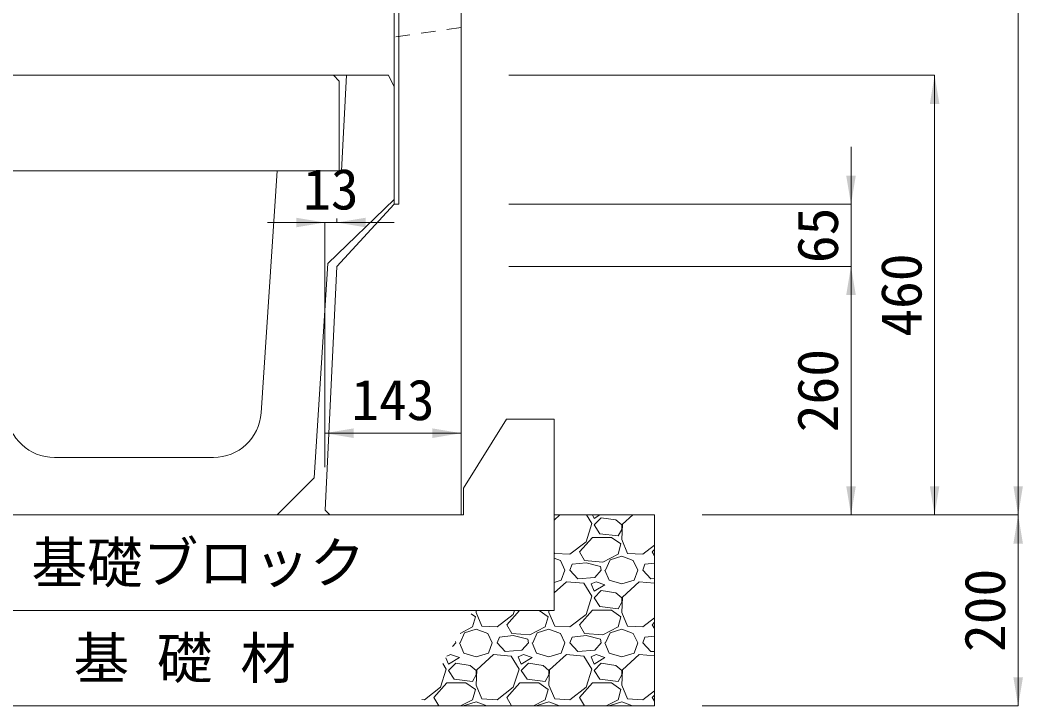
# Model space of a CAD drawing. Units: millimetres at full size, sheet at 1:20. Extents: x 201886 to 211886, y 860265 to 873235.
# Drawn here: x 204667 to 205717, y 868544 to 869262 of the extents above; entities that cross this region are included whole.
import ezdxf
from ezdxf.enums import TextEntityAlignment as Align

# ---------------------------------------------------------------- set-up
doc = ezdxf.new("R2010")
doc.units = ezdxf.units.MM
doc.header["$LTSCALE"] = 20
doc.linetypes.add('USER1', pattern=[1.35, 0.75, -0.6])
for name, color, linetype, lineweight in [('0_2', 7, 'Continuous', 20), ('UKパネル', 2, 'Continuous', 20), ('ハッチング', 7, 'Continuous', 5), ('基礎ブロック', 2, 'Continuous', 20), ('寸法線', 7, 'Continuous', 13), ('本体', 2, 'Continuous', 13)]:
    doc.layers.add(name, color=color, linetype=linetype, lineweight=lineweight)
doc.layers.add('文字', color=7, linetype='Continuous')
doc.styles.add('ＭＳ ゴシック', font='')
doc.styles.get('ＭＳ ゴシック').set_extended_font_data('MS Gothic')

# ---------------------------------------------------------------- blocks, each defined once
blk = doc.blocks.new('filled_arrow')
at = {"color": 0, "linetype": 'Continuous', "lineweight": -2}
blk.add_solid([(7.5, 1.25), (0, 0), (7.5, -1.25)], dxfattribs=at)

msp = doc.modelspace()

# ---------------------------------------------------------------- linework, layer by layer
at = {"layer": '0_2', "lineweight": 13}
msp.add_line((205331.32, 868743.85), (205226.32, 868743.85), dxfattribs=at)
at = {"layer": '0_2'}
for p, q in [((205331.32, 868543.85), (205331.32, 868743.85)), ((204396.32, 868543.85), (205331.32, 868543.85))]:
    msp.add_line(p, q, dxfattribs=at)
at = {"layer": 'UKパネル', "color": 4, "lineweight": 5}
for p, q in [((205063.85, 869903.85), (205063.85, 869068.84)), ((205063.85, 869068.84), (205058.85, 869068.84))]:
    msp.add_line(p, q, dxfattribs=at)
at = {"layer": 'UKパネル'}
for p, q in [((205128.85, 869903.85), (205128.85, 868743.85)), ((205058.85, 869898.85), (205058.85, 869068.84)), ((204998.85, 869003.85), (205058.85, 869068.84)), ((204986.57, 868748.84), (204998.85, 869003.85)), ((204991.33, 868743.85), (204986.57, 868748.84)), ((204991.33, 868743.85), (205128.85, 868743.85))]:
    msp.add_line(p, q, dxfattribs=at)
at = {"layer": 'UKパネル', "linetype": 'USER1', "lineweight": 9}
msp.add_line((205128.85, 869253.85), (205058.85, 869243.85), dxfattribs=at)
at = {"layer": 'ハッチング'}
for p, q in [((205232.35, 868743.84), (205226.43, 868738.43)), ((205259.68, 868715.72), (205265.77, 868734.77)), ((205265.77, 868734.77), (205260.23, 868743.84)), ((205266.56, 868743.84), (205268.06, 868740.1)), ((205268.06, 868740.1), (205274.3, 868743.84)), ((205275.68, 868740.86), (205268.06, 868733.24)), ((205290.92, 868738.58), (205275.68, 868740.86)), ((205297.01, 868733.24), (205290.92, 868738.58)), ((205297.78, 868734), (205297.01, 868718)), ((205308.56, 868743.85), (205297.78, 868734)), ((205268.06, 868733.24), (205274.15, 868724.1)), ((205274.15, 868724.1), (205293.2, 868721.81)), ((205293.2, 868721.81), (205297.01, 868728.67)), ((205297.01, 868728.67), (205297.01, 868733.24)), ((205242.91, 868702.76), (205259.68, 868715.72)), ((205252.82, 868705.05), (205266.53, 868720.29)), ((205266.53, 868720.29), (205286.35, 868720.29)), ((205286.35, 868720.29), (205296.25, 868713.43)), ((205296.25, 868713.43), (205293.2, 868702.76)), ((205297.01, 868718), (205303.11, 868703.52)), ((205226.34, 868704.87), (205226.91, 868703.52)), ((205226.91, 868703.52), (205242.91, 868702.76)), ((205258.15, 868695.9), (205252.82, 868705.05)), ((205293.2, 868702.76), (205277.2, 868694.38)), ((205303.11, 868703.52), (205319.11, 868702.76)), ((205319.11, 868702.76), (205331.32, 868712.2)), ((205329.02, 868705.05), (205331.32, 868707.61)), ((205331.32, 868701.09), (205329.02, 868705.05)), ((205226.33, 868698.41), (205233.01, 868695.9)), ((205233.01, 868695.9), (205237.58, 868686)), ((205242.91, 868686), (205245.2, 868692.09)), ((205259.68, 868693.62), (205245.2, 868692.09)), ((205277.2, 868694.38), (205258.15, 868695.9)), ((205274.92, 868689.81), (205259.68, 868693.62)), ((205280.25, 868686), (205284.82, 868696.67)), ((205284.82, 868696.67), (205297.01, 868700.48)), ((205297.01, 868700.48), (205309.21, 868695.9)), ((205309.21, 868695.9), (205313.78, 868686)), ((205319.11, 868686), (205321.4, 868692.09)), ((205331.32, 868693.14), (205321.4, 868692.09)), ((205233.77, 868675.33), (205237.58, 868686)), ((205251.29, 868676.85), (205242.91, 868686)), ((205275.68, 868686), (205268.82, 868678.38)), ((205275.68, 868686), (205274.92, 868689.81)), ((205279.49, 868686), (205284.06, 868675.33)), ((205309.97, 868675.33), (205313.78, 868686)), ((205327.49, 868676.85), (205319.11, 868686)), ((205239.1, 868673.81), (205226.24, 868662.06)), ((205226.27, 868673.12), (205233.77, 868675.33)), ((205257.39, 868672.28), (205239.1, 868673.81)), ((205268.82, 868678.38), (205251.29, 868676.85)), ((205265.77, 868658.57), (205257.39, 868672.28)), ((205270.34, 868673.81), (205265.01, 868671.52)), ((205265.01, 868671.52), (205268.06, 868663.9)), ((205279.49, 868670.76), (205270.34, 868673.81)), ((205284.06, 868675.33), (205297.01, 868671.52)), ((205297.01, 868671.52), (205309.97, 868675.33)), ((205315.3, 868673.81), (205297.78, 868657.8)), ((205331.32, 868672.47), (205315.3, 868673.81)), ((205331.32, 868677.19), (205327.49, 868676.85)), ((205268.06, 868663.9), (205279.49, 868670.76)), ((205275.68, 868664.66), (205268.06, 868657.04)), ((205290.92, 868662.38), (205275.68, 868664.66)), ((205297.01, 868657.04), (205290.92, 868662.38)), ((205259.68, 868639.52), (205265.77, 868658.57)), ((205268.06, 868657.04), (205274.15, 868647.9)), ((205293.2, 868645.61), (205297.01, 868652.47)), ((205297.78, 868657.8), (205297.01, 868641.8)), ((205297.01, 868652.47), (205297.01, 868657.04)), ((205139.62, 868640.16), (205143.85, 868637.23)), ((205144.71, 868643.85), (205144.61, 868641.8)), ((205144.61, 868641.8), (205150.71, 868627.32)), ((205166.71, 868626.56), (205183.48, 868639.52)), ((205176.62, 868628.85), (205190.11, 868643.84)), ((205183.48, 868639.52), (205184.86, 868643.84)), ((205210.5, 868643.84), (205220.05, 868637.23)), ((205220.91, 868643.84), (205220.81, 868641.8)), ((205220.81, 868641.8), (205226.91, 868627.32)), ((205242.91, 868626.56), (205259.68, 868639.52)), ((205252.82, 868628.85), (205266.53, 868644.09)), ((205266.53, 868644.09), (205286.35, 868644.09)), ((205274.15, 868647.9), (205293.2, 868645.61)), ((205286.35, 868644.09), (205296.25, 868637.23)), ((205297.01, 868641.8), (205303.11, 868627.32)), ((205143.85, 868637.23), (205140.8, 868626.56)), ((205181.95, 868619.7), (205176.62, 868628.85)), ((205220.05, 868637.23), (205217, 868626.56)), ((205258.15, 868619.7), (205252.82, 868628.85)), ((205296.25, 868637.23), (205293.2, 868626.56)), ((205319.11, 868626.56), (205331.32, 868636)), ((205329.02, 868628.85), (205331.32, 868631.41)), ((205331.32, 868624.89), (205329.02, 868628.85)), ((205140.8, 868626.56), (205127.85, 868619.78)), ((205127.85, 868609.8), (205132.42, 868620.47)), ((205132.42, 868620.47), (205144.61, 868624.28)), ((205144.61, 868624.28), (205156.81, 868619.7)), ((205150.71, 868627.32), (205166.71, 868626.56)), ((205156.81, 868619.7), (205161.38, 868609.8)), ((205201, 868618.18), (205181.95, 868619.7)), ((205217, 868626.56), (205201, 868618.18)), ((205204.05, 868609.8), (205208.62, 868620.47)), ((205208.62, 868620.47), (205220.81, 868624.28)), ((205220.81, 868624.28), (205233.01, 868619.7)), ((205226.91, 868627.32), (205242.91, 868626.56)), ((205233.01, 868619.7), (205237.58, 868609.8)), ((205277.2, 868618.18), (205258.15, 868619.7)), ((205293.2, 868626.56), (205277.2, 868618.18)), ((205280.25, 868609.8), (205284.82, 868620.47)), ((205284.82, 868620.47), (205297.01, 868624.28)), ((205297.01, 868624.28), (205309.21, 868619.7)), ((205303.11, 868627.32), (205319.11, 868626.56)), ((205309.21, 868619.7), (205313.78, 868609.8)), ((205123.28, 868609.8), (205119.96, 868606.11)), ((205123.28, 868609.8), (205122.97, 868611.33)), ((205127.09, 868609.8), (205131.66, 868599.13)), ((205157.57, 868599.13), (205161.38, 868609.8)), ((205166.71, 868609.8), (205169, 868615.89)), ((205175.09, 868600.65), (205166.71, 868609.8)), ((205183.48, 868617.42), (205169, 868615.89)), ((205198.72, 868613.61), (205183.48, 868617.42)), ((205199.48, 868609.8), (205192.62, 868602.18)), ((205199.48, 868609.8), (205198.72, 868613.61)), ((205203.29, 868609.8), (205207.86, 868599.13)), ((205233.77, 868599.13), (205237.58, 868609.8)), ((205242.91, 868609.8), (205245.2, 868615.89)), ((205251.29, 868600.65), (205242.91, 868609.8)), ((205259.68, 868617.42), (205245.2, 868615.89)), ((205274.92, 868613.61), (205259.68, 868617.42)), ((205275.68, 868609.8), (205268.82, 868602.18)), ((205275.68, 868609.8), (205274.92, 868613.61)), ((205279.49, 868609.8), (205284.06, 868599.13)), ((205309.97, 868599.13), (205313.78, 868609.8)), ((205319.11, 868609.8), (205321.4, 868615.89)), ((205327.49, 868600.65), (205319.11, 868609.8)), ((205331.32, 868616.94), (205321.4, 868615.89)), ((205117.94, 868597.61), (205114.1, 868595.96)), ((205127.09, 868594.56), (205117.94, 868597.61)), ((205131.66, 868599.13), (205144.61, 868595.32)), ((205144.61, 868595.32), (205157.57, 868599.13)), ((205162.9, 868597.61), (205145.38, 868581.6)), ((205181.19, 868596.08), (205162.9, 868597.61)), ((205192.62, 868602.18), (205175.09, 868600.65)), ((205194.14, 868597.61), (205188.81, 868595.32)), ((205203.29, 868594.56), (205194.14, 868597.61)), ((205207.86, 868599.13), (205220.81, 868595.32)), ((205220.81, 868595.32), (205233.77, 868599.13)), ((205239.1, 868597.61), (205221.58, 868581.6)), ((205257.39, 868596.08), (205239.1, 868597.61)), ((205268.82, 868602.18), (205251.29, 868600.65)), ((205270.34, 868597.61), (205265.01, 868595.32)), ((205279.49, 868594.56), (205270.34, 868597.61)), ((205284.06, 868599.13), (205297.01, 868595.32)), ((205297.01, 868595.32), (205309.97, 868599.13)), ((205315.3, 868597.61), (205297.78, 868581.6)), ((205331.32, 868596.27), (205315.3, 868597.61)), ((205331.32, 868600.99), (205327.49, 868600.65)), ((205113.37, 868582.37), (205109.71, 868588.36)), ((205113.07, 868594.18), (205115.66, 868587.7)), ((205115.66, 868587.7), (205127.09, 868594.56)), ((205123.28, 868588.46), (205115.66, 868580.84)), ((205138.52, 868586.18), (205123.28, 868588.46)), ((205189.57, 868582.37), (205181.19, 868596.08)), ((205188.81, 868595.32), (205191.86, 868587.7)), ((205191.86, 868587.7), (205203.29, 868594.56)), ((205199.48, 868588.46), (205191.86, 868580.84)), ((205214.72, 868586.18), (205199.48, 868588.46)), ((205265.77, 868582.37), (205257.39, 868596.08)), ((205265.01, 868595.32), (205268.06, 868587.7)), ((205268.06, 868587.7), (205279.49, 868594.56)), ((205275.68, 868588.46), (205268.06, 868580.84)), ((205290.92, 868586.18), (205275.68, 868588.46)), ((205107.28, 868563.32), (205113.37, 868582.37)), ((205115.66, 868580.84), (205121.75, 868571.7)), ((205144.61, 868580.84), (205138.52, 868586.18)), ((205145.38, 868581.6), (205144.61, 868565.6)), ((205144.61, 868576.27), (205144.61, 868580.84)), ((205183.48, 868563.32), (205189.57, 868582.37)), ((205191.86, 868580.84), (205197.95, 868571.7)), ((205220.81, 868580.84), (205214.72, 868586.18)), ((205221.58, 868581.6), (205220.81, 868565.6)), ((205220.81, 868576.27), (205220.81, 868580.84)), ((205259.68, 868563.32), (205265.77, 868582.37)), ((205268.06, 868580.84), (205274.15, 868571.7)), ((205297.01, 868580.84), (205290.92, 868586.18)), ((205297.78, 868581.6), (205297.01, 868565.6)), ((205297.01, 868576.27), (205297.01, 868580.84)), ((205100.42, 868552.65), (205114.13, 868567.89)), ((205114.13, 868567.89), (205133.95, 868567.89)), ((205121.75, 868571.7), (205140.8, 868569.41)), ((205133.95, 868567.89), (205143.85, 868561.03)), ((205140.8, 868569.41), (205144.61, 868576.27)), ((205176.62, 868552.65), (205190.33, 868567.89)), ((205190.33, 868567.89), (205210.15, 868567.89)), ((205197.95, 868571.7), (205217, 868569.41)), ((205210.15, 868567.89), (205220.05, 868561.03)), ((205217, 868569.41), (205220.81, 868576.27)), ((205252.82, 868552.65), (205266.53, 868567.89)), ((205266.53, 868567.89), (205286.35, 868567.89)), ((205274.15, 868571.7), (205293.2, 868569.41)), ((205286.35, 868567.89), (205296.25, 868561.03)), ((205293.2, 868569.41), (205297.01, 868576.27)), ((205090.51, 868550.36), (205107.28, 868563.32)), ((205143.85, 868561.03), (205140.8, 868550.36)), ((205144.61, 868565.6), (205150.71, 868551.12)), ((205166.71, 868550.36), (205183.48, 868563.32)), ((205220.05, 868561.03), (205217, 868550.36)), ((205220.81, 868565.6), (205226.91, 868551.12)), ((205242.91, 868550.36), (205259.68, 868563.32)), ((205296.25, 868561.03), (205293.2, 868550.36)), ((205297.01, 868565.6), (205303.11, 868551.12)), ((205319.11, 868550.36), (205331.32, 868559.8)), ((205087.85, 868550.49), (205090.51, 868550.36)), ((205105.55, 868543.85), (205100.42, 868552.65)), ((205140.8, 868550.36), (205128.37, 868543.85)), ((205132.42, 868544.27), (205144.61, 868548.08)), ((205144.61, 868548.08), (205155.89, 868543.85)), ((205150.71, 868551.12), (205166.71, 868550.36)), ((205181.75, 868543.85), (205176.62, 868552.65)), ((205217, 868550.36), (205204.57, 868543.85)), ((205208.62, 868544.27), (205220.81, 868548.08)), ((205220.81, 868548.08), (205232.09, 868543.85)), ((205226.91, 868551.12), (205242.91, 868550.36)), ((205257.95, 868543.85), (205252.82, 868552.65)), ((205293.2, 868550.36), (205280.77, 868543.85)), ((205284.82, 868544.27), (205297.01, 868548.08)), ((205297.01, 868548.08), (205308.29, 868543.85)), ((205303.11, 868551.12), (205319.11, 868550.36)), ((205329.02, 868552.65), (205331.32, 868555.21)), ((205331.32, 868548.69), (205329.02, 868552.65)), ((205132.24, 868543.85), (205132.42, 868544.27)), ((205208.44, 868543.85), (205208.62, 868544.27)), ((205284.64, 868543.85), (205284.82, 868544.27))]:
    msp.add_line(p, q, dxfattribs=at)
at = {"layer": '基礎ブロック'}
msp.add_lwpolyline([(204596.32, 868743.84), (204591.32, 868843.84), (204496.32, 868843.84), (204496.32, 868743.84), (204496.32, 868643.84), (205226.32, 868643.84), (205226.32, 868743.84), (205226.32, 868843.84), (205176.32, 868843.84), (205131.32, 868771.84), (205131.32, 868743.84)], close=True, dxfattribs=at)
at = {"layer": '寸法線'}
for p, q in [((205712.12, 868743.85), (205712.12, 869903.85)), ((205008.85, 869203.85), (204563.85, 869203.85)), ((205178.85, 869203.85), (205624.62, 869203.85)), ((205624.62, 868743.85), (205624.62, 869203.85)), ((205537.12, 868943.85), (205537.12, 869128.85)), ((205178.85, 869068.85), (205537.12, 869068.85)), ((204926.33, 869049.77), (205058.85, 869049.77)), ((204986.33, 868793.85), (204986.33, 869049.77)), ((204998.85, 869049.77), (204998.85, 869053.84)), ((205178.85, 869003.85), (205537.12, 869003.85)), ((205178.85, 869003.85), (205537.12, 869003.85)), ((205537.12, 868743.85), (205537.12, 869003.85)), ((204986.33, 868829.3), (205128.85, 868829.3)), ((204986.33, 868793.85), (204986.33, 868829.3)), ((205128.85, 868793.85), (205128.85, 868829.3)), ((205381.32, 868743.85), (205624.62, 868743.85)), ((205381.32, 868743.85), (205712.12, 868743.85)), ((205381.32, 868743.85), (205537.12, 868743.85)), ((205381.32, 868743.85), (205712.12, 868743.85)), ((205712.12, 868743.85), (205712.12, 868543.85)), ((205381.32, 868543.85), (205712.12, 868543.85))]:
    msp.add_line(p, q, dxfattribs=at)
at = {"layer": '本体'}
for p, q in [((205008.85, 869203.85), (205003.85, 869103.85)), ((205052.85, 869203.85), (205008.85, 869203.85)), ((205052.85, 869203.85), (205058.85, 869191.85)), ((205058.85, 869073.97), (205058.85, 869191.85)), ((204936.35, 869103.85), (204919.46, 868850.52)), ((205003.85, 869103.85), (204936.35, 869103.85)), ((204989.35, 869006.85), (205058.85, 869073.97)), ((204989.35, 869006.85), (204974.98, 868782.48)), ((204703.12, 868803.85), (204869.57, 868803.85)), ((204936.35, 868743.85), (204974.98, 868782.48)), ((204636.35, 868743.85), (204936.35, 868743.85))]:
    msp.add_line(p, q, dxfattribs=at)
at = {"layer": '本体', "lineweight": 20}
msp.add_lwpolyline([(204571.35, 869103.85), (204571.35, 869197.85), (204577.35, 869203.85), (204995.35, 869203.85), (205001.35, 869197.85), (205001.35, 869103.85)], close=True, dxfattribs=at)
at = {"layer": '本体'}
for centre, start, end in [((204703.12, 868853.85), 183.81407, 270), ((204869.57, 868853.85), 270, 356.18593)]:
    msp.add_arc(centre, 50, start, end, dxfattribs=at)

# ---------------------------------------------------------------- block references
at = {"layer": '寸法線', "xscale": 4, "yscale": 4}
for p, rotation in [((205624.62, 869203.85), 270), ((205537.12, 869068.85), 90), ((204986.33, 869049.77), 180), ((205537.12, 869003.85), 270), ((205537.12, 869003.85), 270), ((205128.85, 868829.3), 180), ((205537.12, 868743.85), 90), ((205624.62, 868743.85), 90), ((205712.12, 868743.85), 90), ((205712.12, 868743.85), 270), ((205712.12, 868543.85), 90)]:
    msp.add_blockref('filled_arrow', p, dxfattribs=dict(at, rotation=rotation))
for p in [(204998.85, 869049.77), (204986.33, 868829.3)]:
    msp.add_blockref('filled_arrow', p, dxfattribs=at)

# ---------------------------------------------------------------- texts
at = {"layer": '寸法線', "style": 'ＭＳ ゴシック'}
for s, p in [('13', (204992.59, 869084.77)), ('143', (205057.59, 868864.3))]:
    msp.add_text(s, height=42.72, dxfattribs=at).set_placement(p, align=Align.MIDDLE_CENTER)
for s, p in [('65', (205502.12, 869036.35)), ('460', (205589.62, 868973.85)), ('260', (205502.12, 868873.85)), ('200', (205677.12, 868643.85))]:
    msp.add_text(s, height=42.72, rotation=90, dxfattribs=at).set_placement(p, align=Align.MIDDLE_CENTER)
at = {"layer": '文字', "style": 'ＭＳ ゴシック'}
for s, p in [('基礎ブロック', (204853.8, 868693.85)), ('基 礎 材', (204839.58, 868593.85))]:
    msp.add_text(s, height=42.72, dxfattribs=at).set_placement(p, align=Align.MIDDLE_CENTER)

doc.saveas('drawing.dxf')
